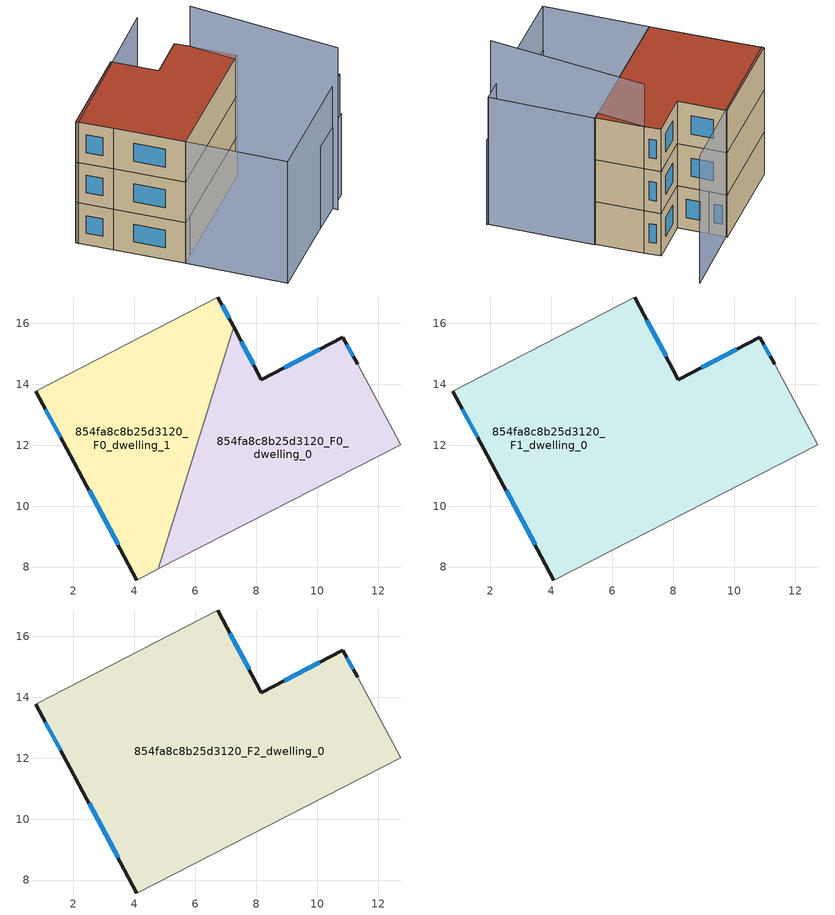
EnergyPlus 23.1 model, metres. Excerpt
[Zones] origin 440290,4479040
854fa8c8b25d3120_F0_dwelling_0
 floor ground (EU_floor_Construction): 11.33,14.67 12.75,12.01 4.79,7.94 7.26,15.88 8.17,14.16 10.84,15.55 z0
 wall outside (EU_wall_Construction): 11.33,14.67 10.84,15.55 8.17,14.16 7.26,15.88 z0:3
 wall adiabatic (EU_wall_Construction): 4.79,7.94 12.75,12.01 11.33,14.67 z0:3
 wall to 854fa8c8b25d3120_F0_dwelling_1 (EU_wall_Construction): 7.26,15.88 4.79,7.94 z0:3
 window (EU_Window_Construction): 11.19,14.91 10.97,15.3 / 7.91,14.64 7.51,15.4 / 10.09,15.16 8.92,14.55 z0.84:2.16
854fa8c8b25d3120_F0_dwelling_1
 floor ground (EU_floor_Construction): 6.73,16.87 7.26,15.88 4.79,7.94 4.07,7.57 1.9,11.68 0.76,13.77 z0
 wall outside (EU_wall_Construction): 7.26,15.88 6.73,16.87 / 0.76,13.77 1.9,11.68 4.07,7.57 z0:3
 wall adiabatic (EU_wall_Construction): 4.07,7.57 4.79,7.94 / 6.73,16.87 0.76,13.77 z0:3
 window (EU_Window_Construction): 7.11,16.16 6.88,16.59 / 2.51,10.52 3.46,8.73 / 1.08,13.18 1.58,12.26 z0.84:2.16
854fa8c8b25d3120_F1_dwelling_0
 floor to 854fa8c8b25d3120_F0_dwelling_0 (EU_floor_Construction): 11.33,14.67 12.75,12.01 4.79,7.94 7.25,15.88 8.17,14.16 10.84,15.55 z3
 floor to 854fa8c8b25d3120_F0_dwelling_1 (EU_floor_Construction): 6.73,16.87 7.25,15.88 4.79,7.94 4.07,7.57 1.9,11.68 0.76,13.77 z3
 wall outside (EU_wall_Construction): 0.76,13.77 1.9,11.68 4.07,7.57 / 11.33,14.67 10.84,15.55 8.17,14.16 6.73,16.87 z3:6
 wall adiabatic (EU_wall_Construction): 4.07,7.57 12.75,12.01 11.33,14.67 / 6.73,16.87 0.76,13.77 z3:6
 window (EU_Window_Construction): 2.51,10.52 3.46,8.73 / 1.08,13.18 1.58,12.26 / 7.77,14.92 7.14,16.11 / 10.09,15.16 8.92,14.55 / 11.19,14.91 10.97,15.3 z3.84:5.16
854fa8c8b25d3120_F2_dwelling_0
 floor to 854fa8c8b25d3120_F1_dwelling_0 (EU_floor_Construction): 10.84,15.55 11.33,14.67 12.75,12.01 4.07,7.57 1.9,11.68 0.76,13.77 6.73,16.87 8.17,14.16 z6
 wall outside (EU_wall_Construction): 0.76,13.77 1.9,11.68 4.07,7.57 / 11.33,14.67 10.84,15.55 8.17,14.16 6.73,16.87 z6:9
 wall adiabatic (EU_wall_Construction): 4.07,7.57 12.75,12.01 11.33,14.67 / 6.73,16.87 0.76,13.77 z6:9
 window (EU_Window_Construction): 2.51,10.52 3.46,8.73 / 1.08,13.18 1.58,12.26 / 7.77,14.92 7.14,16.11 / 10.09,15.16 8.92,14.55 / 11.19,14.91 10.97,15.3 z6.84:8.16
 roof outside (EU_roof_Construction): 12.75,12.01 11.33,14.67 10.84,15.55 8.17,14.16 6.73,16.87 0.76,13.77 1.9,11.68 4.07,7.57 z9
shading: 7.17,1.89 15.93,6.21 z0:6; 11.13,19.09 0.79,13.59 / 4.07,7.57 12.83,12.05 / 12.83,12.05 15.81,6.21 / 15.81,6.21 7.06,1.73 / 7.06,1.73 4.07,7.57 z0:9; 14.67,5.23 11.33,14.66 z0:12
[Building]
EU S2 Campaign: North Axis=0; Terrain=City; Solar Distribution=FullExterior
[Site:Location]
Madrid: Latitude=40.5; Longitude=-3.5; Time Zone=1; Elevation=609
[SizingPeriod:WeatherFileDays]
AnnualSizingPeriod: Begin Month=1; Begin Day of Month=1; End Month=12; End Day of Month=31; Day of Week for Start Day=Monday; Use Weather File Daylight Saving Period=No; Use Weather File Rain and Snow Indicators=No
[MATERIAL]
EU_InternalMass_Material: Roughness=MediumRough; Thickness=0.1; Conductivity=1; Density=1800; Specific Heat=900; Thermal Absorptance=0.9; Solar Absorptance=0.7; Visible Absorptance=0.7
[MATERIAL:NOMASS] Roughness=MediumRough; Thermal Absorptance=0.9; Solar Absorptance=0.7; Visible Absorptance=0.7
Name | Thermal Resistance
EU_wall_NoMass; EU_roof_NoMass | 2.16768
EU_floor_NoMass | 1.14339
[WINDOWMATERIAL:SIMPLEGLAZINGSYSTEM]
EU_Window_SimpleGlazing: UFactor=3.23888; Solar Heat Gain Coefficient=0.85; Visible Transmittance=0.85
[CONSTRUCTION]
EU_wall_Construction: EU_wall_NoMass
EU_roof_Construction: EU_roof_NoMass
EU_floor_Construction: EU_floor_NoMass
EU_InternalMass_Construction: EU_InternalMass_Material
EU_Window_Construction: EU_Window_SimpleGlazing
[ZONE] Type=1; Multiplier=1; Ceiling Height=autocalculate; Floor Area=autocalculate; Part of Total Floor Area=Yes
Name | Volume
854fa8c8b25d3120_F0_dwelling_0 | 89.0903
854fa8c8b25d3120_F1_dwelling_0; 854fa8c8b25d3120_F2_dwelling_0 | 178.188
854fa8c8b25d3120_F0_dwelling_1 | 89.0969
[INTERNALMASS] Construction=EU_InternalMass_Construction
Name | Zone or ZoneList | Surface Area
854fa8c8b25d3120_F0_dwelling_0_EU_InternalMass | 854fa8c8b25d3120_F0_dwelling_0 | 29.6978
854fa8c8b25d3120_F0_dwelling_1_EU_InternalMass | 854fa8c8b25d3120_F0_dwelling_1 | 29.6992
854fa8c8b25d3120_F1_dwelling_0_EU_InternalMass | 854fa8c8b25d3120_F1_dwelling_0 | 59.3958
854fa8c8b25d3120_F2_dwelling_0_EU_InternalMass | 854fa8c8b25d3120_F2_dwelling_0 | 59.3958
[OTHEREQUIPMENT] Fuel Type=Electricity; Design Level Calculation Method=Watts/Area; Power per Zone Floor Area=1; Fraction Latent=0; Fraction Radiant=0; Fraction Lost=0; Carbon Dioxide Generation Rate=0; EndUse Subcategory=EU_Step8_InternalGains
Name | Zone or ZoneList or Space or SpaceList | Schedule
EU_Step8_InternalGain_854fa8c8b25d3120_F0_dwelling_0_f000 | 854fa8c8b25d3120_F0_dwelling_0 | EU_Step8_GainSchedule_854fa8c8b25d3120_F0_dwelling_0_f000
EU_Step8_InternalGain_854fa8c8b25d3120_F0_dwelling_1_f000 | 854fa8c8b25d3120_F0_dwelling_1 | EU_Step8_GainSchedule_854fa8c8b25d3120_F0_dwelling_1_f000
EU_Step8_InternalGain_854fa8c8b25d3120_F1_dwelling_0_f000 | 854fa8c8b25d3120_F1_dwelling_0 | EU_Step8_GainSchedule_854fa8c8b25d3120_F1_dwelling_0_f000
EU_Step8_InternalGain_854fa8c8b25d3120_F2_dwelling_0_f000 | 854fa8c8b25d3120_F2_dwelling_0 | EU_Step8_GainSchedule_854fa8c8b25d3120_F2_dwelling_0_f000
[ZONEVENTILATION:DESIGNFLOWRATE] Schedule=EU_AlwaysOn; Design Flow Rate Calculation Method=AirChanges/Hour; Air Changes per Hour=0.480546; Ventilation Type=Natural; Fan Pressure Rise=0; Fan Total Efficiency=1; Constant Term Coefficient=1; Temperature Term Coefficient=0; Velocity Term Coefficient=0; Velocity Squared Term Coefficient=0; Minimum Indoor Temperature=-100; Maximum Indoor Temperature=100; Delta Temperature=-100; Minimum Outdoor Temperature=-100; Maximum Outdoor Temperature=100; Maximum Wind Speed=40
Name | Zone or ZoneList or Space or SpaceList
EU_ConstantAir_854fa8c8b25d3120_F0_dwelling_0 | 854fa8c8b25d3120_F0_dwelling_0
EU_ConstantAir_854fa8c8b25d3120_F0_dwelling_1 | 854fa8c8b25d3120_F0_dwelling_1
EU_ConstantAir_854fa8c8b25d3120_F1_dwelling_0 | 854fa8c8b25d3120_F1_dwelling_0
EU_ConstantAir_854fa8c8b25d3120_F2_dwelling_0 | 854fa8c8b25d3120_F2_dwelling_0
[HVACTEMPLATE:THERMOSTAT] Constant Heating Setpoint=20; Constant Cooling Setpoint=50
EU_HeatOnly_854fa8c8b25d3120_F0_dwelling_0; EU_HeatOnly_854fa8c8b25d3120_F0_dwelling_1; EU_HeatOnly_854fa8c8b25d3120_F1_dwelling_0; EU_HeatOnly_854fa8c8b25d3120_F2_dwelling_0
[HVACTEMPLATE:ZONE:IDEALLOADSAIRSYSTEM] System Availability Schedule=EU_AlwaysOn; Maximum Heating Supply Air Temperature=50; Minimum Cooling Supply Air Temperature=13; Maximum Heating Supply Air Humidity Ratio=0.0156; Minimum Cooling Supply Air Humidity Ratio=0.0077; Heating Limit=NoLimit; Cooling Limit=NoLimit; Heating Availability Schedule=EU_AlwaysOn; Cooling Availability Schedule=EU_CoolingOff; Dehumidification Control Type=ConstantSensibleHeatRatio; Cooling Sensible Heat Ratio=0.7; Dehumidification Setpoint=60; Humidification Control Type=None; Humidification Setpoint=30; Outdoor Air Method=None; Outdoor Air Flow Rate per Person=0.00944; Outdoor Air Flow Rate per Zone Floor Area=0; Outdoor Air Flow Rate per Zone=0; Demand Controlled Ventilation Type=None; Outdoor Air Economizer Type=NoEconomizer; Heat Recovery Type=None; Sensible Heat Recovery Effectiveness=0.7; Latent Heat Recovery Effectiveness=0.65
Name | Template Thermostat
854fa8c8b25d3120_F0_dwelling_0 | EU_HeatOnly_854fa8c8b25d3120_F0_dwelling_0
854fa8c8b25d3120_F0_dwelling_1 | EU_HeatOnly_854fa8c8b25d3120_F0_dwelling_1
854fa8c8b25d3120_F1_dwelling_0 | EU_HeatOnly_854fa8c8b25d3120_F1_dwelling_0
854fa8c8b25d3120_F2_dwelling_0 | EU_HeatOnly_854fa8c8b25d3120_F2_dwelling_0
[SIZING:ZONE] Zone Cooling Design Supply Air Temperature Input Method=SupplyAirTemperature; Zone Cooling Design Supply Air Temperature=13; Zone Heating Design Supply Air Temperature Input Method=SupplyAirTemperature; Zone Heating Design Supply Air Temperature=50; Zone Cooling Design Supply Air Humidity Ratio=0.008; Zone Heating Design Supply Air Humidity Ratio=0.008; Cooling Design Air Flow Method=DesignDay; Cooling Design Air Flow Rate=0; Cooling Minimum Air Flow per Zone Floor Area=0.000762; Cooling Minimum Air Flow=0; Cooling Minimum Air Flow Fraction=0.2; Heating Design Air Flow Method=DesignDay; Heating Design Air Flow Rate=0; Heating Maximum Air Flow per Zone Floor Area=0.002032; Heating Maximum Air Flow=0.141576; Heating Maximum Air Flow Fraction=0.3; Account for Dedicated Outdoor Air System=No; Dedicated Outdoor Air System Control Strategy=NeutralSupplyAir; Dedicated Outdoor Air Low Setpoint Temperature for Design=autosize; Dedicated Outdoor Air High Setpoint Temperature for Design=autosize; Zone Load Sizing Method=Sensible Load Only No Latent Load; Zone Latent Cooling Design Supply Air Humidity Ratio Input Method=HumidityRatioDifference; Zone Cooling Design Supply Air Humidity Ratio Difference=0.005; Zone Latent Heating Design Supply Air Humidity Ratio Input Method=HumidityRatioDifference; Zone Humidification Design Supply Air Humidity Ratio Difference=0.005
854fa8c8b25d3120_F0_dwelling_0; 854fa8c8b25d3120_F0_dwelling_1; 854fa8c8b25d3120_F1_dwelling_0; 854fa8c8b25d3120_F2_dwelling_0
[SCHEDULE:CONSTANT]
Name | Hourly Value
EU_AlwaysOn | 1
EU_CoolingOff | 0
[SCHEDULE:FILE] Column Number=1; Rows to Skip at Top=0; Number of Hours of Data=8760; Column Separator=Comma; Interpolate to Timestep=No; Minutes per Item=60; Adjust Schedule for Daylight Savings=Yes
Name | File
EU_Step8_GainSchedule_854fa8c8b25d3120_F0_dwelling_0_f000 | ../../schedules/854fa8c8b25d3120/854fa8c8b25d3120_F0_dwelling_0_f000_gain.csv
EU_Step8_GainSchedule_854fa8c8b25d3120_F0_dwelling_1_f000 | ../../schedules/854fa8c8b25d3120/854fa8c8b25d3120_F0_dwelling_1_f000_gain.csv
EU_Step8_GainSchedule_854fa8c8b25d3120_F1_dwelling_0_f000 | ../../schedules/854fa8c8b25d3120/854fa8c8b25d3120_F1_dwelling_0_f000_gain.csv
EU_Step8_GainSchedule_854fa8c8b25d3120_F2_dwelling_0_f000 | ../../schedules/854fa8c8b25d3120/854fa8c8b25d3120_F2_dwelling_0_f000_gain.csv
